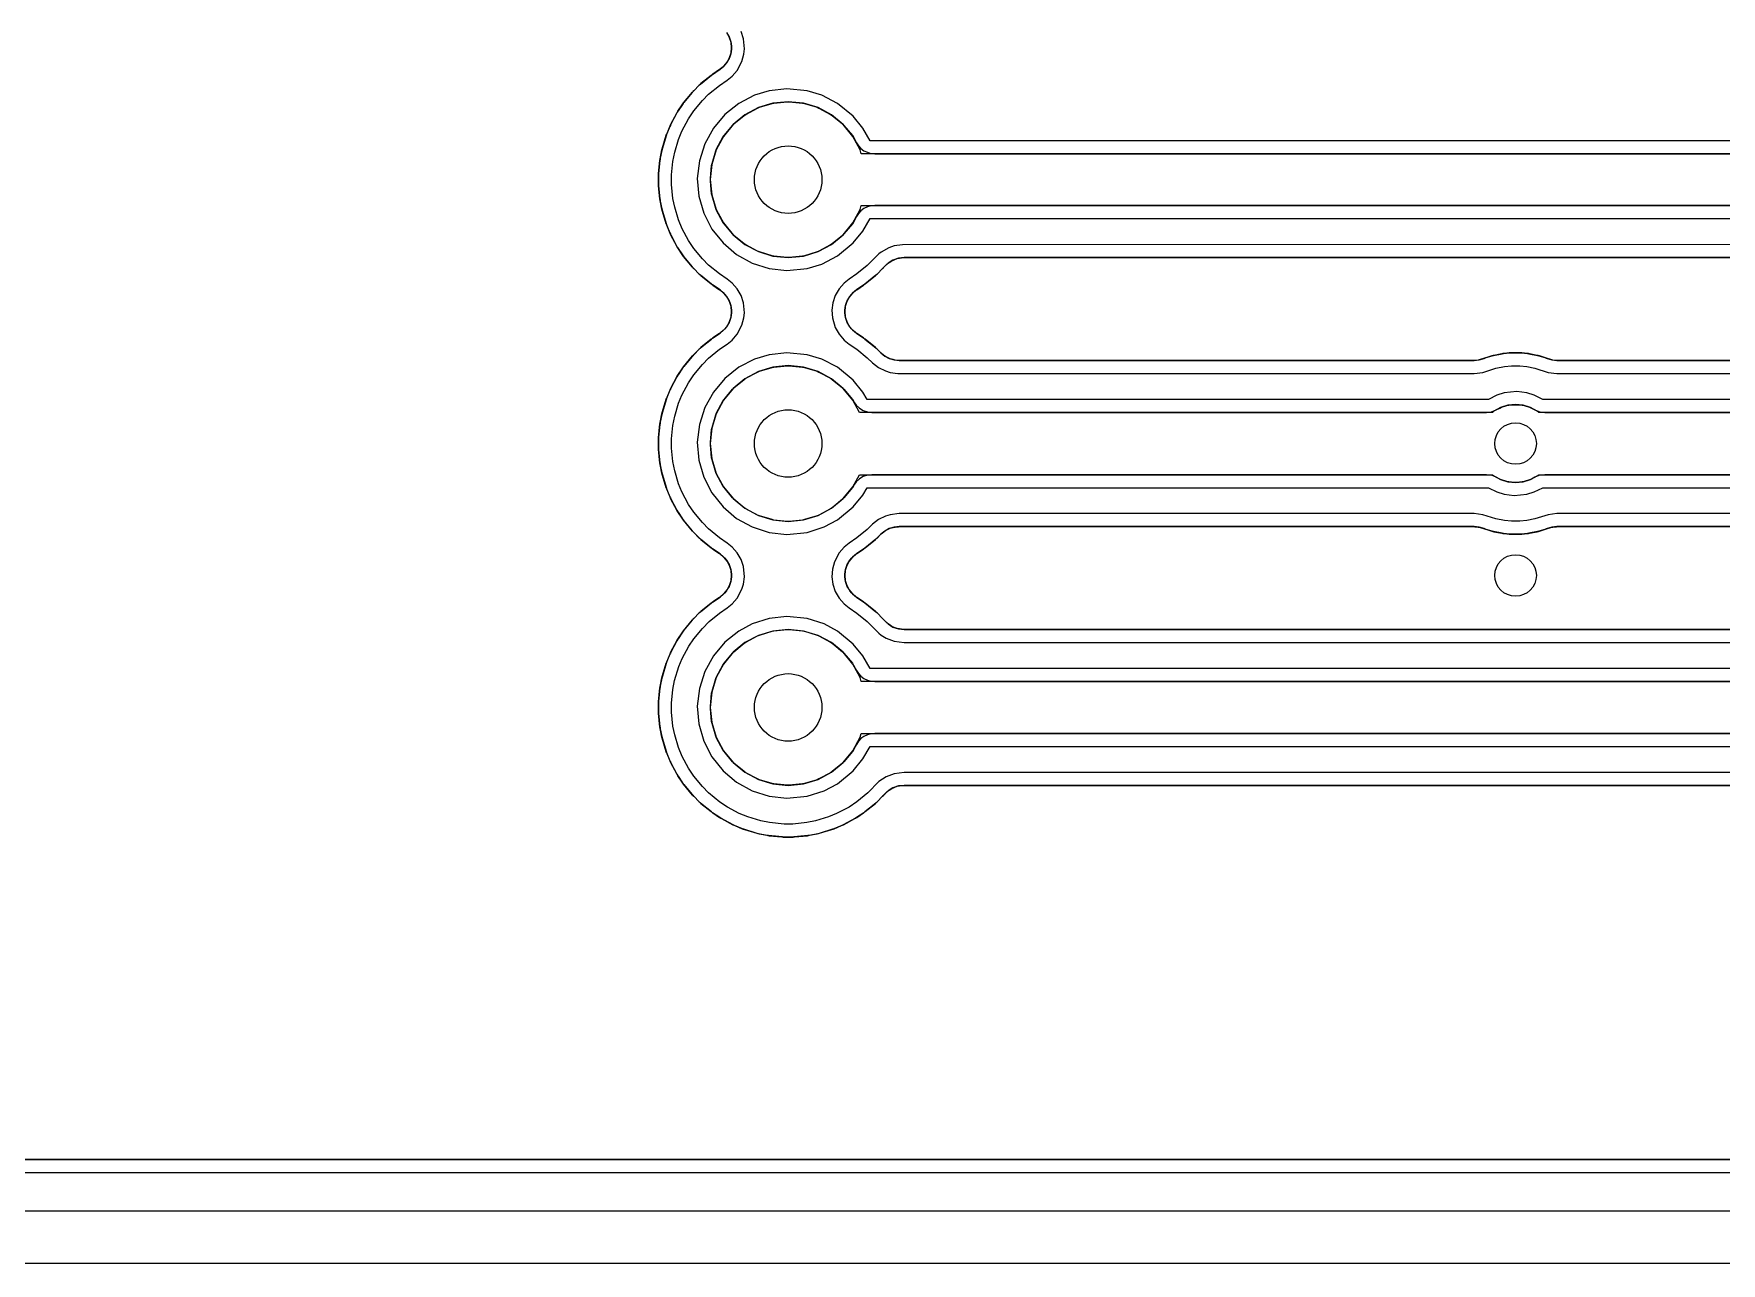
# Model space of a CAD drawing. Header units: millimetres. Extents: x -1 to 492, y -11 to 96.
# Drawn here: x 31.48 to 63.96, y -1 to 22.67 of the extents above; entities that cross this region are included whole.
import ezdxf

# ---------------------------------------------------------------- set-up
doc = ezdxf.new("R2010")
doc.units = ezdxf.units.MM
for name, color, linetype in [('CLEAR_POCKET', 8, 'CONTINUOUS'), ('COPPER_REF', 9, 'CONTINUOUS'), ('DRILL_0P8', 5, 'CONTINUOUS'), ('DRILL_1P3', 5, 'CONTINUOUS'), ('ISO_CENTER', 1, 'CONTINUOUS'), ('OUTLINE', 7, 'CONTINUOUS')]:
    doc.layers.add(name, color=color, linetype=linetype)

msp = doc.modelspace()

# ---------------------------------------------------------------- linework, layer by layer
at = {"layer": 'CLEAR_POCKET'}
for points in [[(-1, 94.6), (-1, -0.6), (-0.992, -0.678), (-0.97, -0.753), (-0.933, -0.822), (-0.883, -0.883), (-0.822, -0.933), (-0.753, -0.97), (-0.678, -0.992), (-0.6, -1), (144.6, -1)], [(142.49, 1), (1.51, 1), (1.49, 1.001), (1.422, 1.008), (1.384, 1.015), (1.327, 1.032), (1.291, 1.047), (1.24, 1.075), (1.207, 1.097), (1.162, 1.134), (1.134, 1.162), (1.097, 1.207), (1.075, 1.24), (1.047, 1.291), (1.032, 1.327), (1.015, 1.384), (1.008, 1.422), (1.001, 1.49), (1, 1.51), (1, 68.219)], [(44.813, 22.693), (44.835, 22.66), (44.863, 22.609), (44.878, 22.573), (44.895, 22.516), (44.903, 22.478), (44.908, 22.42), (44.908, 22.38), (44.903, 22.322), (44.895, 22.284), (44.878, 22.227), (44.863, 22.191), (44.835, 22.14), (44.813, 22.107), (44.776, 22.062), (44.749, 22.034), (44.696, 21.99), (44.68, 21.979), (44.551, 21.892), (44.535, 21.881), (44.531, 21.878), (44.515, 21.866), (44.322, 21.708), (44.307, 21.695), (44.304, 21.692), (44.289, 21.678), (44.182, 21.571), (44.168, 21.556), (44.165, 21.553), (44.152, 21.538), (43.994, 21.345), (43.982, 21.329), (43.979, 21.325), (43.968, 21.309), (43.883, 21.183), (43.873, 21.167), (43.87, 21.162), (43.86, 21.145), (43.743, 20.925), (43.734, 20.907), (43.732, 20.903), (43.724, 20.885), (43.666, 20.745), (43.659, 20.726), (43.657, 20.722), (43.651, 20.703), (43.578, 20.464), (43.573, 20.445), (43.572, 20.44), (43.568, 20.421), (43.538, 20.272), (43.535, 20.253), (43.534, 20.248), (43.531, 20.229), (43.507, 19.98), (43.506, 19.96), (43.505, 19.956), (43.505, 19.936), (43.505, 19.784), (43.505, 19.764), (43.506, 19.76), (43.507, 19.74), (43.531, 19.491), (43.534, 19.472), (43.535, 19.467), (43.538, 19.448), (43.568, 19.299), (43.572, 19.28), (43.573, 19.275), (43.578, 19.256), (43.651, 19.017), (43.657, 18.998), (43.659, 18.994), (43.666, 18.975), (43.724, 18.835), (43.732, 18.817), (43.734, 18.813), (43.743, 18.795), (43.86, 18.575), (43.87, 18.558), (43.873, 18.553), (43.883, 18.537), (43.968, 18.411), (43.979, 18.395), (43.982, 18.391), (43.994, 18.375), (44.152, 18.182), (44.165, 18.167), (44.168, 18.164), (44.182, 18.149), (44.289, 18.042), (44.304, 18.028), (44.307, 18.025), (44.322, 18.012), (44.515, 17.854), (44.531, 17.842), (44.535, 17.839), (44.551, 17.828), (44.68, 17.741), (44.696, 17.73), (44.749, 17.686), (44.776, 17.658), (44.813, 17.613), (44.835, 17.58), (44.863, 17.529), (44.878, 17.493), (44.895, 17.436), (44.903, 17.398), (44.908, 17.34), (44.908, 17.3), (44.903, 17.242), (44.895, 17.204), (44.878, 17.147), (44.863, 17.111), (44.835, 17.06), (44.813, 17.027), (44.776, 16.982), (44.749, 16.954), (44.696, 16.91), (44.68, 16.899), (44.551, 16.812), (44.535, 16.801), (44.531, 16.798), (44.515, 16.786), (44.322, 16.628), (44.307, 16.615), (44.304, 16.612), (44.289, 16.598), (44.182, 16.491), (44.168, 16.476), (44.165, 16.473), (44.152, 16.458), (43.994, 16.265), (43.982, 16.249), (43.979, 16.245), (43.968, 16.229), (43.883, 16.103), (43.873, 16.087), (43.87, 16.082), (43.86, 16.065), (43.743, 15.845), (43.734, 15.827), (43.732, 15.823), (43.724, 15.805), (43.666, 15.665), (43.659, 15.646), (43.657, 15.642), (43.651, 15.623), (43.578, 15.384), (43.573, 15.365), (43.572, 15.36), (43.568, 15.341), (43.538, 15.192), (43.535, 15.173), (43.534, 15.168), (43.531, 15.149), (43.507, 14.9), (43.506, 14.88), (43.505, 14.876), (43.505, 14.856), (43.505, 14.704), (43.505, 14.684), (43.506, 14.68), (43.507, 14.66), (43.531, 14.411), (43.534, 14.392), (43.535, 14.387), (43.538, 14.368), (43.568, 14.219), (43.572, 14.2), (43.573, 14.195), (43.578, 14.176), (43.651, 13.937), (43.657, 13.918), (43.659, 13.914), (43.666, 13.895), (43.724, 13.755), (43.732, 13.737), (43.734, 13.733), (43.743, 13.715), (43.86, 13.495), (43.87, 13.478), (43.873, 13.473), (43.883, 13.457), (43.968, 13.331), (43.979, 13.315), (43.982, 13.311), (43.994, 13.295), (44.152, 13.102), (44.165, 13.087), (44.168, 13.084), (44.182, 13.069), (44.289, 12.962), (44.304, 12.948), (44.307, 12.945), (44.322, 12.932), (44.515, 12.774), (44.531, 12.762), (44.535, 12.759), (44.551, 12.748), (44.68, 12.661), (44.696, 12.65), (44.749, 12.606), (44.776, 12.578), (44.813, 12.533), (44.835, 12.5), (44.863, 12.449), (44.878, 12.413), (44.895, 12.356), (44.903, 12.318), (44.908, 12.26), (44.908, 12.22), (44.903, 12.162), (44.895, 12.124), (44.878, 12.067), (44.863, 12.031), (44.835, 11.98), (44.813, 11.947), (44.776, 11.902), (44.749, 11.874), (44.696, 11.83), (44.68, 11.819), (44.551, 11.732), (44.535, 11.721), (44.531, 11.718), (44.515, 11.706), (44.322, 11.548), (44.307, 11.535), (44.304, 11.532), (44.289, 11.518), (44.182, 11.411), (44.168, 11.396), (44.165, 11.393), (44.152, 11.378), (43.994, 11.185), (43.982, 11.169), (43.979, 11.165), (43.968, 11.149), (43.883, 11.023), (43.873, 11.007), (43.87, 11.002), (43.86, 10.985), (43.743, 10.765), (43.734, 10.747), (43.732, 10.743), (43.724, 10.725), (43.666, 10.585), (43.659, 10.566), (43.657, 10.562), (43.651, 10.543), (43.578, 10.304), (43.573, 10.285), (43.572, 10.28), (43.568, 10.261), (43.538, 10.112), (43.535, 10.093), (43.534, 10.088), (43.531, 10.069), (43.507, 9.82), (43.506, 9.8), (43.505, 9.796), (43.505, 9.776), (43.505, 9.624), (43.505, 9.604), (43.506, 9.6), (43.507, 9.58), (43.531, 9.331), (43.534, 9.312), (43.535, 9.307), (43.538, 9.288), (43.568, 9.139), (43.572, 9.12), (43.573, 9.115), (43.578, 9.096), (43.651, 8.857), (43.657, 8.838), (43.659, 8.834), (43.666, 8.815), (43.724, 8.675), (43.732, 8.657), (43.734, 8.653), (43.743, 8.635), (43.86, 8.415), (43.87, 8.398), (43.873, 8.393), (43.883, 8.377), (43.968, 8.251), (43.979, 8.235), (43.982, 8.231), (43.994, 8.215), (44.152, 8.022), (44.165, 8.007), (44.168, 8.004), (44.182, 7.989), (44.289, 7.882), (44.304, 7.868), (44.307, 7.865), (44.322, 7.852), (44.515, 7.694), (44.531, 7.682), (44.535, 7.679), (44.551, 7.668), (44.677, 7.583), (44.693, 7.573), (44.698, 7.57), (44.715, 7.56), (44.935, 7.443), (44.953, 7.434), (44.957, 7.432), (44.975, 7.424), (45.115, 7.366), (45.134, 7.359), (45.138, 7.357), (45.157, 7.351), (45.396, 7.278), (45.415, 7.273), (45.42, 7.272), (45.439, 7.268), (45.588, 7.238), (45.607, 7.235), (45.612, 7.234), (45.631, 7.231), (45.88, 7.207), (45.9, 7.206), (45.904, 7.205), (45.924, 7.205), (46.076, 7.205), (46.096, 7.205), (46.1, 7.206), (46.12, 7.207), (46.369, 7.231), (46.388, 7.234), (46.393, 7.235), (46.412, 7.238), (46.561, 7.268), (46.58, 7.272), (46.585, 7.273), (46.604, 7.278), (46.843, 7.351), (46.862, 7.357), (46.866, 7.359), (46.885, 7.366), (47.025, 7.424), (47.043, 7.432), (47.047, 7.434), (47.065, 7.443), (47.285, 7.56), (47.302, 7.57), (47.307, 7.573), (47.323, 7.583), (47.449, 7.668), (47.465, 7.679), (47.469, 7.682), (47.485, 7.694), (47.678, 7.852), (47.693, 7.865), (47.696, 7.868), (47.711, 7.882), (47.818, 7.989), (47.832, 8.004), (47.837, 8.01), (47.84, 8.012), (47.852, 8.025), (47.907, 8.079), (47.941, 8.106), (47.998, 8.14), (48.037, 8.159), (48.1, 8.181), (48.143, 8.19), (48.219, 8.199), (48.241, 8.2), (108.494, 8.2)], [(112.934, 19.36), (47.665, 19.36), (47.594, 19.354), (47.524, 19.334), (47.459, 19.303), (47.401, 19.261), (47.352, 19.209), (47.312, 19.149), (47.256, 19.044), (47.235, 19.011), (47.073, 18.815), (47.045, 18.787), (46.849, 18.625), (46.816, 18.604), (46.591, 18.483), (46.555, 18.468), (46.311, 18.395), (46.273, 18.387), (46.02, 18.362), (45.98, 18.362), (45.727, 18.387), (45.689, 18.395), (45.445, 18.468), (45.409, 18.483), (45.184, 18.604), (45.151, 18.625), (44.955, 18.787), (44.927, 18.815), (44.765, 19.011), (44.744, 19.044), (44.623, 19.269), (44.608, 19.305), (44.535, 19.549), (44.527, 19.587), (44.502, 19.84), (44.502, 19.88), (44.527, 20.133), (44.535, 20.171), (44.608, 20.415), (44.623, 20.451), (44.744, 20.676), (44.765, 20.709), (44.927, 20.905), (44.955, 20.933), (45.151, 21.095), (45.184, 21.116), (45.409, 21.237), (45.445, 21.252), (45.689, 21.325), (45.727, 21.333), (45.98, 21.358), (46.02, 21.358), (46.273, 21.333), (46.311, 21.325), (46.555, 21.252), (46.591, 21.237), (46.816, 21.116), (46.849, 21.095), (47.045, 20.933), (47.073, 20.905), (47.235, 20.709), (47.256, 20.676), (47.312, 20.571), (47.352, 20.511), (47.401, 20.459), (47.459, 20.417), (47.524, 20.386), (47.594, 20.366), (47.665, 20.36), (112.934, 20.36)], [(66.642, 16.38), (60.807, 16.38), (60.787, 16.381), (60.719, 16.388), (60.681, 16.395), (60.615, 16.415), (60.596, 16.422), (60.579, 16.428), (60.575, 16.43), (60.556, 16.436), (60.458, 16.466), (60.439, 16.471), (60.434, 16.473), (60.415, 16.477), (60.266, 16.506), (60.247, 16.51), (60.242, 16.511), (60.222, 16.513), (60.12, 16.523), (60.1, 16.524), (60.096, 16.525), (60.076, 16.525), (59.924, 16.525), (59.904, 16.525), (59.9, 16.524), (59.88, 16.523), (59.778, 16.513), (59.758, 16.511), (59.753, 16.51), (59.734, 16.506), (59.585, 16.477), (59.566, 16.473), (59.561, 16.471), (59.542, 16.466), (59.444, 16.436), (59.425, 16.43), (59.421, 16.428), (59.404, 16.422), (59.385, 16.415), (59.319, 16.395), (59.281, 16.388), (59.213, 16.381), (59.193, 16.38), (48.146, 16.38), (48.126, 16.381), (48.058, 16.388), (48.019, 16.395), (47.963, 16.412), (47.927, 16.427), (47.875, 16.455), (47.843, 16.477), (47.79, 16.52), (47.775, 16.533), (47.711, 16.598), (47.696, 16.612), (47.693, 16.615), (47.678, 16.628), (47.485, 16.786), (47.469, 16.798), (47.465, 16.801), (47.449, 16.812), (47.32, 16.899), (47.304, 16.91), (47.251, 16.954), (47.224, 16.982), (47.187, 17.027), (47.165, 17.06), (47.137, 17.111), (47.122, 17.147), (47.105, 17.204), (47.097, 17.242), (47.092, 17.3), (47.092, 17.34), (47.097, 17.398), (47.105, 17.436), (47.122, 17.493), (47.137, 17.529), (47.165, 17.58), (47.187, 17.613), (47.224, 17.658), (47.251, 17.686), (47.304, 17.73), (47.32, 17.741), (47.449, 17.828), (47.465, 17.839), (47.469, 17.842), (47.485, 17.854), (47.678, 18.012), (47.693, 18.025), (47.696, 18.028), (47.711, 18.042), (47.818, 18.149), (47.832, 18.164), (47.837, 18.17), (47.84, 18.172), (47.852, 18.185), (47.907, 18.239), (47.941, 18.266), (47.998, 18.3), (48.037, 18.319), (48.1, 18.341), (48.143, 18.35), (48.219, 18.359), (48.241, 18.36), (112.494, 18.36)], [(67.023, 14.18), (60.561, 14.18), (60.464, 14.168), (60.372, 14.133), (60.304, 14.096), (60.268, 14.081), (60.165, 14.05), (60.127, 14.042), (60.02, 14.032), (59.98, 14.032), (59.873, 14.042), (59.835, 14.05), (59.732, 14.081), (59.696, 14.096), (59.628, 14.133), (59.536, 14.168), (59.439, 14.18), (47.612, 14.18), (47.526, 14.171), (47.444, 14.143), (47.37, 14.099), (47.308, 14.04), (47.259, 13.969), (47.256, 13.964), (47.235, 13.931), (47.073, 13.735), (47.045, 13.707), (46.849, 13.545), (46.816, 13.524), (46.591, 13.403), (46.555, 13.388), (46.311, 13.315), (46.273, 13.307), (46.02, 13.282), (45.98, 13.282), (45.727, 13.307), (45.689, 13.315), (45.445, 13.388), (45.409, 13.403), (45.184, 13.524), (45.151, 13.545), (44.955, 13.707), (44.927, 13.735), (44.765, 13.931), (44.744, 13.964), (44.623, 14.189), (44.608, 14.225), (44.535, 14.469), (44.527, 14.507), (44.502, 14.76), (44.502, 14.8), (44.527, 15.053), (44.535, 15.091), (44.608, 15.335), (44.623, 15.371), (44.744, 15.596), (44.765, 15.629), (44.927, 15.825), (44.955, 15.853), (45.151, 16.015), (45.184, 16.036), (45.409, 16.157), (45.445, 16.172), (45.689, 16.245), (45.727, 16.253), (45.98, 16.278), (46.02, 16.278), (46.273, 16.253), (46.311, 16.245), (46.555, 16.172), (46.591, 16.157), (46.816, 16.036), (46.849, 16.015), (47.045, 15.853), (47.073, 15.825), (47.235, 15.629), (47.256, 15.596), (47.259, 15.591), (47.308, 15.52), (47.37, 15.461), (47.444, 15.417), (47.526, 15.389), (47.612, 15.38), (59.439, 15.38), (59.536, 15.392), (59.628, 15.427), (59.696, 15.464), (59.732, 15.479), (59.835, 15.51), (59.873, 15.518), (59.98, 15.528), (60.02, 15.528), (60.127, 15.518), (60.165, 15.51), (60.268, 15.479), (60.304, 15.464), (60.372, 15.427), (60.464, 15.392), (60.561, 15.38), (67.023, 15.38)], [(108.494, 11.2), (48.241, 11.2), (48.219, 11.201), (48.143, 11.21), (48.1, 11.219), (48.037, 11.241), (47.998, 11.26), (47.941, 11.294), (47.907, 11.321), (47.849, 11.378), (47.839, 11.388), (47.832, 11.395), (47.817, 11.412), (47.711, 11.518), (47.696, 11.532), (47.693, 11.535), (47.678, 11.548), (47.485, 11.706), (47.469, 11.718), (47.465, 11.721), (47.449, 11.732), (47.32, 11.819), (47.304, 11.83), (47.251, 11.874), (47.224, 11.902), (47.187, 11.947), (47.165, 11.98), (47.137, 12.031), (47.122, 12.067), (47.105, 12.124), (47.097, 12.162), (47.092, 12.22), (47.092, 12.26), (47.097, 12.318), (47.105, 12.356), (47.122, 12.413), (47.137, 12.449), (47.165, 12.5), (47.187, 12.533), (47.224, 12.578), (47.251, 12.606), (47.304, 12.65), (47.32, 12.661), (47.449, 12.748), (47.465, 12.759), (47.469, 12.762), (47.485, 12.774), (47.678, 12.932), (47.693, 12.945), (47.696, 12.948), (47.711, 12.962), (47.775, 13.027), (47.79, 13.04), (47.843, 13.083), (47.875, 13.105), (47.927, 13.133), (47.963, 13.148), (48.019, 13.165), (48.058, 13.172), (48.126, 13.179), (48.146, 13.18), (59.193, 13.18), (59.213, 13.179), (59.281, 13.172), (59.319, 13.165), (59.385, 13.145), (59.404, 13.138), (59.421, 13.132), (59.425, 13.13), (59.444, 13.124), (59.542, 13.094), (59.561, 13.089), (59.566, 13.087), (59.585, 13.083), (59.734, 13.054), (59.753, 13.05), (59.758, 13.049), (59.778, 13.047), (59.88, 13.037), (59.9, 13.036), (59.904, 13.035), (59.924, 13.035), (60.076, 13.035), (60.096, 13.035), (60.1, 13.036), (60.12, 13.037), (60.222, 13.047), (60.242, 13.049), (60.247, 13.05), (60.266, 13.054), (60.415, 13.083), (60.434, 13.087), (60.439, 13.089), (60.458, 13.094), (60.556, 13.124), (60.575, 13.13), (60.579, 13.132), (60.596, 13.138), (60.615, 13.145), (60.681, 13.165), (60.719, 13.172), (60.787, 13.179), (60.807, 13.18), (66.642, 13.18)], [(108.934, 9.2), (47.665, 9.2), (47.594, 9.194), (47.524, 9.174), (47.459, 9.143), (47.401, 9.101), (47.352, 9.049), (47.312, 8.989), (47.256, 8.884), (47.235, 8.851), (47.073, 8.655), (47.045, 8.627), (46.849, 8.465), (46.816, 8.444), (46.591, 8.323), (46.555, 8.308), (46.311, 8.235), (46.273, 8.227), (46.02, 8.202), (45.98, 8.202), (45.727, 8.227), (45.689, 8.235), (45.445, 8.308), (45.409, 8.323), (45.184, 8.444), (45.151, 8.465), (44.955, 8.627), (44.927, 8.655), (44.765, 8.851), (44.744, 8.884), (44.623, 9.109), (44.608, 9.145), (44.535, 9.389), (44.527, 9.427), (44.502, 9.68), (44.502, 9.72), (44.527, 9.973), (44.535, 10.011), (44.608, 10.255), (44.623, 10.291), (44.744, 10.516), (44.765, 10.549), (44.927, 10.745), (44.955, 10.773), (45.151, 10.935), (45.184, 10.956), (45.409, 11.077), (45.445, 11.092), (45.689, 11.165), (45.727, 11.173), (45.98, 11.198), (46.02, 11.198), (46.273, 11.173), (46.311, 11.165), (46.555, 11.092), (46.591, 11.077), (46.816, 10.956), (46.849, 10.935), (47.045, 10.773), (47.073, 10.745), (47.235, 10.549), (47.256, 10.516), (47.312, 10.411), (47.352, 10.351), (47.401, 10.299), (47.459, 10.257), (47.524, 10.226), (47.594, 10.206), (47.665, 10.2), (108.934, 10.2)]]:
    msp.add_lwpolyline(points, dxfattribs=at)
at = {"layer": 'COPPER_REF'}
for points in [[(1, 68.229), (1, 1.5), (1.01, 1.402), (1.038, 1.309), (1.084, 1.222), (1.146, 1.146), (1.222, 1.084), (1.309, 1.038), (1.402, 1.01), (1.5, 1), (142.5, 1)], [(108.505, 8.2), (48.23, 8.2), (48.121, 8.188), (48.016, 8.152), (47.923, 8.094), (47.844, 8.017), (47.841, 8.014), (47.825, 7.996), (47.704, 7.875), (47.686, 7.859), (47.477, 7.688), (47.458, 7.673), (47.315, 7.578), (47.294, 7.565), (47.056, 7.438), (47.034, 7.428), (46.876, 7.362), (46.853, 7.354), (46.595, 7.275), (46.571, 7.269), (46.403, 7.236), (46.378, 7.232), (46.11, 7.206), (46.086, 7.205), (45.914, 7.205), (45.89, 7.206), (45.622, 7.232), (45.597, 7.236), (45.429, 7.269), (45.405, 7.275), (45.147, 7.354), (45.124, 7.362), (44.966, 7.428), (44.944, 7.438), (44.706, 7.565), (44.685, 7.578), (44.542, 7.673), (44.523, 7.688), (44.314, 7.859), (44.296, 7.875), (44.175, 7.996), (44.159, 8.014), (43.988, 8.223), (43.973, 8.242), (43.878, 8.385), (43.865, 8.406), (43.738, 8.644), (43.728, 8.666), (43.662, 8.824), (43.654, 8.847), (43.575, 9.105), (43.569, 9.129), (43.536, 9.297), (43.532, 9.322), (43.506, 9.59), (43.505, 9.614), (43.505, 9.786), (43.506, 9.81), (43.532, 10.078), (43.536, 10.103), (43.569, 10.271), (43.575, 10.295), (43.654, 10.553), (43.662, 10.576), (43.728, 10.734), (43.738, 10.756), (43.865, 10.994), (43.878, 11.015), (43.973, 11.158), (43.988, 11.177), (44.159, 11.386), (44.175, 11.404), (44.296, 11.525), (44.314, 11.541), (44.523, 11.712), (44.542, 11.727), (44.688, 11.824), (44.764, 11.886), (44.826, 11.962), (44.872, 12.049), (44.901, 12.142), (44.91, 12.24), (44.901, 12.338), (44.872, 12.431), (44.826, 12.518), (44.764, 12.594), (44.688, 12.656), (44.542, 12.753), (44.523, 12.768), (44.314, 12.939), (44.296, 12.955), (44.175, 13.076), (44.159, 13.094), (43.988, 13.303), (43.973, 13.322), (43.878, 13.465), (43.865, 13.486), (43.738, 13.724), (43.728, 13.746), (43.662, 13.904), (43.654, 13.927), (43.575, 14.185), (43.569, 14.209), (43.536, 14.377), (43.532, 14.402), (43.506, 14.67), (43.505, 14.694), (43.505, 14.866), (43.506, 14.89), (43.532, 15.158), (43.536, 15.183), (43.569, 15.351), (43.575, 15.375), (43.654, 15.633), (43.662, 15.656), (43.728, 15.814), (43.738, 15.836), (43.865, 16.074), (43.878, 16.095), (43.973, 16.238), (43.988, 16.257), (44.159, 16.466), (44.175, 16.484), (44.296, 16.605), (44.314, 16.621), (44.523, 16.792), (44.542, 16.807), (44.688, 16.904), (44.764, 16.966), (44.826, 17.042), (44.872, 17.129), (44.901, 17.222), (44.91, 17.32), (44.901, 17.418), (44.872, 17.511), (44.826, 17.598), (44.764, 17.674), (44.688, 17.736), (44.542, 17.833), (44.523, 17.848), (44.314, 18.019), (44.296, 18.035), (44.175, 18.156), (44.159, 18.174), (43.988, 18.383), (43.973, 18.402), (43.878, 18.545), (43.865, 18.566), (43.738, 18.804), (43.728, 18.826), (43.662, 18.984), (43.654, 19.007), (43.575, 19.265), (43.569, 19.289), (43.536, 19.457), (43.532, 19.482), (43.506, 19.75), (43.505, 19.774), (43.505, 19.946), (43.506, 19.97), (43.532, 20.238), (43.536, 20.263), (43.569, 20.431), (43.575, 20.455), (43.654, 20.713), (43.662, 20.736), (43.728, 20.894), (43.738, 20.916), (43.865, 21.154), (43.878, 21.175), (43.973, 21.318), (43.988, 21.337), (44.159, 21.546), (44.175, 21.564), (44.296, 21.685), (44.314, 21.701), (44.523, 21.872), (44.542, 21.887), (44.688, 21.984), (44.764, 22.046), (44.826, 22.122), (44.872, 22.209), (44.901, 22.302), (44.91, 22.4), (44.901, 22.498), (44.872, 22.591), (44.826, 22.678)], [(113.139, 20.36), (47.408, 20.36), (47.386, 20.434), (47.247, 20.693), (47.061, 20.921), (46.833, 21.107), (46.574, 21.246), (46.293, 21.331), (46, 21.36), (45.707, 21.331), (45.426, 21.246), (45.167, 21.107), (44.939, 20.921), (44.753, 20.693), (44.614, 20.434), (44.529, 20.153), (44.5, 19.86), (44.529, 19.567), (44.614, 19.286), (44.753, 19.027), (44.939, 18.799), (45.167, 18.613), (45.426, 18.474), (45.707, 18.389), (46, 18.36), (46.293, 18.389), (46.574, 18.474), (46.833, 18.613), (47.061, 18.799), (47.247, 19.027), (47.386, 19.286), (47.408, 19.36), (113.139, 19.36)], [(112.505, 18.36), (48.23, 18.36), (48.121, 18.348), (48.016, 18.312), (47.923, 18.254), (47.844, 18.177), (47.841, 18.174), (47.825, 18.156), (47.704, 18.035), (47.686, 18.019), (47.477, 17.848), (47.458, 17.833), (47.312, 17.736), (47.236, 17.674), (47.174, 17.598), (47.128, 17.511), (47.099, 17.418), (47.09, 17.32), (47.099, 17.222), (47.128, 17.129), (47.174, 17.042), (47.236, 16.966), (47.312, 16.904), (47.458, 16.807), (47.477, 16.792), (47.686, 16.621), (47.704, 16.605), (47.782, 16.526), (47.858, 16.464), (47.944, 16.418), (48.038, 16.39), (48.136, 16.38), (59.203, 16.38), (59.3, 16.39), (59.394, 16.418), (59.411, 16.425), (59.434, 16.433), (59.552, 16.469), (59.575, 16.475), (59.744, 16.508), (59.768, 16.512), (59.89, 16.524), (59.914, 16.525), (60.086, 16.525), (60.11, 16.524), (60.232, 16.512), (60.256, 16.508), (60.425, 16.475), (60.448, 16.469), (60.566, 16.433), (60.589, 16.425), (60.606, 16.418), (60.7, 16.39), (60.797, 16.38), (66.652, 16.38)], [(67.205, 15.38), (60.445, 15.38), (60.417, 15.404), (60.287, 15.473), (60.146, 15.516), (60, 15.53), (59.854, 15.516), (59.713, 15.473), (59.583, 15.404), (59.555, 15.38), (47.372, 15.38), (47.247, 15.613), (47.061, 15.841), (46.833, 16.027), (46.574, 16.166), (46.293, 16.251), (46, 16.28), (45.707, 16.251), (45.426, 16.166), (45.167, 16.027), (44.939, 15.841), (44.753, 15.613), (44.614, 15.354), (44.529, 15.073), (44.5, 14.78), (44.529, 14.487), (44.614, 14.206), (44.753, 13.947), (44.939, 13.719), (45.167, 13.533), (45.426, 13.394), (45.707, 13.309), (46, 13.28), (46.293, 13.309), (46.574, 13.394), (46.833, 13.533), (47.061, 13.719), (47.247, 13.947), (47.372, 14.18), (59.555, 14.18), (59.583, 14.156), (59.713, 14.087), (59.854, 14.044), (60, 14.03), (60.146, 14.044), (60.287, 14.087), (60.417, 14.156), (60.445, 14.18), (67.205, 14.18)], [(66.652, 13.18), (60.797, 13.18), (60.7, 13.17), (60.606, 13.142), (60.589, 13.135), (60.566, 13.127), (60.448, 13.091), (60.425, 13.085), (60.256, 13.052), (60.232, 13.048), (60.11, 13.036), (60.086, 13.035), (59.914, 13.035), (59.89, 13.036), (59.768, 13.048), (59.744, 13.052), (59.575, 13.085), (59.552, 13.091), (59.434, 13.127), (59.411, 13.135), (59.394, 13.142), (59.3, 13.17), (59.203, 13.18), (48.136, 13.18), (48.038, 13.17), (47.944, 13.142), (47.858, 13.096), (47.782, 13.034), (47.704, 12.955), (47.686, 12.939), (47.477, 12.768), (47.458, 12.753), (47.312, 12.656), (47.236, 12.594), (47.174, 12.518), (47.128, 12.431), (47.099, 12.338), (47.09, 12.24), (47.099, 12.142), (47.128, 12.049), (47.174, 11.962), (47.236, 11.886), (47.312, 11.824), (47.458, 11.727), (47.477, 11.712), (47.686, 11.541), (47.704, 11.525), (47.825, 11.404), (47.841, 11.386), (47.844, 11.383), (47.923, 11.306), (48.016, 11.248), (48.121, 11.212), (48.23, 11.2), (108.505, 11.2)], [(109.139, 10.2), (47.408, 10.2), (47.386, 10.274), (47.247, 10.533), (47.061, 10.761), (46.833, 10.947), (46.574, 11.086), (46.293, 11.171), (46, 11.2), (45.707, 11.171), (45.426, 11.086), (45.167, 10.947), (44.939, 10.761), (44.753, 10.533), (44.614, 10.274), (44.529, 9.993), (44.5, 9.7), (44.529, 9.407), (44.614, 9.126), (44.753, 8.867), (44.939, 8.639), (45.167, 8.453), (45.426, 8.314), (45.707, 8.229), (46, 8.2), (46.293, 8.229), (46.574, 8.314), (46.833, 8.453), (47.061, 8.639), (47.247, 8.867), (47.386, 9.126), (47.408, 9.2), (109.139, 9.2)]]:
    msp.add_lwpolyline(points, dxfattribs=at)
at = {"layer": 'DRILL_0P8'}
for centre in [(60, 14.78), (60, 12.24)]:
    msp.add_circle(centre, 0.4, dxfattribs=at)
at = {"layer": 'DRILL_1P3'}
for centre in [(46, 19.86), (46, 14.78), (46, 9.7)]:
    msp.add_circle(centre, 0.65, dxfattribs=at)
at = {"layer": 'ISO_CENTER'}
for points in [[(0.75, 68.229), (0.75, 1.5), (0.761, 1.378), (0.799, 1.236), (0.891, 1.064), (0.988, 0.953), (1.104, 0.864), (1.191, 0.818), (1.33, 0.77), (1.5, 0.75), (142.5, 0.75)], [(108.505, 8.45), (48.23, 8.45), (48.039, 8.424), (47.885, 8.365), (47.748, 8.273), (47.531, 8.056), (47.323, 7.885), (47.171, 7.783), (46.933, 7.656), (46.774, 7.591), (46.528, 7.516), (46.36, 7.482), (46.092, 7.455), (45.92, 7.455), (45.64, 7.482), (45.472, 7.516), (45.226, 7.591), (45.056, 7.661), (44.829, 7.783), (44.686, 7.877), (44.469, 8.056), (44.348, 8.178), (44.185, 8.377), (44.083, 8.529), (43.961, 8.756), (43.891, 8.926), (43.816, 9.172), (43.782, 9.34), (43.755, 9.608), (43.755, 9.78), (43.781, 10.048), (43.813, 10.216), (43.895, 10.486), (43.961, 10.644), (44.089, 10.881), (44.185, 11.023), (44.348, 11.222), (44.478, 11.352), (44.677, 11.515), (44.827, 11.616), (44.922, 11.693), (45.019, 11.804), (45.111, 11.976), (45.14, 12.07), (45.159, 12.215), (45.14, 12.41), (45.093, 12.549), (45.019, 12.676), (44.922, 12.787), (44.827, 12.864), (44.677, 12.965), (44.469, 13.136), (44.348, 13.258), (44.185, 13.457), (44.083, 13.609), (43.956, 13.847), (43.891, 14.006), (43.816, 14.252), (43.781, 14.432), (43.755, 14.688), (43.755, 14.872), (43.781, 15.128), (43.816, 15.308), (43.891, 15.554), (43.956, 15.713), (44.083, 15.951), (44.185, 16.103), (44.348, 16.302), (44.469, 16.424), (44.677, 16.595), (44.827, 16.696), (44.922, 16.773), (45.019, 16.884), (45.111, 17.056), (45.149, 17.198), (45.159, 17.295), (45.14, 17.49), (45.093, 17.629), (45.019, 17.756), (44.922, 17.867), (44.827, 17.944), (44.677, 18.045), (44.469, 18.216), (44.348, 18.338), (44.185, 18.537), (44.083, 18.689), (43.961, 18.916), (43.891, 19.086), (43.816, 19.332), (43.782, 19.5), (43.755, 19.768), (43.755, 19.952), (43.781, 20.208), (43.816, 20.388), (43.891, 20.634), (43.956, 20.793), (44.083, 21.031), (44.185, 21.183), (44.348, 21.382), (44.469, 21.504), (44.677, 21.675), (44.827, 21.776), (44.922, 21.853), (45.019, 21.964), (45.111, 22.136), (45.149, 22.278), (45.159, 22.375), (45.14, 22.57), (45.093, 22.709)], [(113.005, 20.61), (47.575, 20.61), (47.44, 20.852), (47.254, 21.079), (46.951, 21.328), (46.647, 21.485), (46.365, 21.57), (45.975, 21.609), (45.635, 21.57), (45.353, 21.485), (45.049, 21.328), (44.781, 21.114), (44.56, 20.852), (44.394, 20.552), (44.29, 20.225), (44.251, 19.885), (44.28, 19.543), (44.375, 19.213), (44.532, 18.909), (44.746, 18.641), (45.008, 18.42), (45.308, 18.254), (45.635, 18.15), (45.975, 18.111), (46.365, 18.15), (46.647, 18.235), (46.951, 18.392), (47.254, 18.641), (47.44, 18.868), (47.575, 19.11), (113.005, 19.11)], [(112.505, 18.61), (48.203, 18.608), (48.039, 18.584), (47.935, 18.548), (47.791, 18.467), (47.748, 18.433), (47.522, 18.208), (47.323, 18.045), (47.173, 17.944), (47.078, 17.867), (46.981, 17.756), (46.907, 17.629), (46.86, 17.49), (46.841, 17.345), (46.851, 17.198), (46.907, 17.011), (46.981, 16.884), (47.078, 16.773), (47.173, 16.696), (47.323, 16.595), (47.522, 16.432), (47.624, 16.333), (47.74, 16.244), (47.872, 16.179), (47.966, 16.15), (48.111, 16.131), (59.203, 16.13), (59.373, 16.15), (59.618, 16.228), (59.786, 16.262), (59.92, 16.275), (60.08, 16.275), (60.214, 16.262), (60.37, 16.231), (60.627, 16.15), (60.797, 16.13), (66.652, 16.13)], [(67.087, 15.63), (60.523, 15.63), (60.36, 15.712), (60.219, 15.755), (60.025, 15.779), (59.781, 15.755), (59.64, 15.712), (59.477, 15.63), (47.522, 15.63), (47.44, 15.772), (47.254, 15.999), (46.951, 16.248), (46.647, 16.405), (46.365, 16.49), (45.975, 16.529), (45.635, 16.49), (45.353, 16.405), (45.049, 16.248), (44.781, 16.034), (44.56, 15.772), (44.394, 15.472), (44.29, 15.145), (44.251, 14.805), (44.28, 14.463), (44.375, 14.133), (44.532, 13.829), (44.746, 13.561), (45.008, 13.34), (45.308, 13.174), (45.635, 13.07), (45.975, 13.031), (46.365, 13.07), (46.692, 13.174), (46.951, 13.312), (47.254, 13.561), (47.44, 13.788), (47.522, 13.93), (59.477, 13.93), (59.64, 13.848), (59.781, 13.805), (59.975, 13.781), (60.219, 13.805), (60.36, 13.848), (60.523, 13.93), (67.087, 13.93)], [(66.652, 13.43), (60.797, 13.43), (60.627, 13.41), (60.37, 13.329), (60.214, 13.298), (60.08, 13.285), (59.92, 13.285), (59.786, 13.298), (59.618, 13.332), (59.373, 13.41), (59.203, 13.43), (48.136, 13.43), (47.966, 13.41), (47.872, 13.381), (47.74, 13.316), (47.624, 13.227), (47.522, 13.128), (47.323, 12.965), (47.173, 12.864), (47.078, 12.787), (46.981, 12.676), (46.889, 12.504), (46.851, 12.362), (46.841, 12.215), (46.86, 12.07), (46.907, 11.931), (46.981, 11.804), (47.078, 11.693), (47.173, 11.616), (47.323, 11.515), (47.522, 11.352), (47.748, 11.127), (47.791, 11.093), (47.885, 11.035), (48.039, 10.976), (48.23, 10.95), (108.505, 10.95)], [(109.005, 10.45), (47.575, 10.45), (47.44, 10.692), (47.254, 10.919), (46.951, 11.168), (46.692, 11.306), (46.365, 11.41), (45.975, 11.449), (45.635, 11.41), (45.308, 11.306), (45.049, 11.168), (44.781, 10.954), (44.56, 10.692), (44.394, 10.392), (44.29, 10.065), (44.251, 9.725), (44.28, 9.383), (44.375, 9.053), (44.532, 8.749), (44.746, 8.481), (45.008, 8.26), (45.308, 8.094), (45.635, 7.99), (45.975, 7.951), (46.365, 7.99), (46.692, 8.094), (46.951, 8.232), (47.254, 8.481), (47.44, 8.708), (47.575, 8.95), (109.005, 8.95)]]:
    msp.add_lwpolyline(points, dxfattribs=at)
at = {"layer": 'OUTLINE'}
msp.add_lwpolyline([(0, 0), (0, 94), (144, 94), (144, 0)], close=True, dxfattribs=at)

doc.saveas('drawing.dxf')
